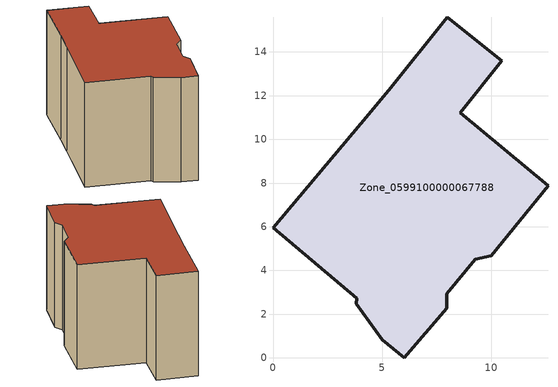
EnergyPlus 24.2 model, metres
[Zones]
Zone_0599100000067788
 floor ground (C_G): 7.95,2.26 6,0 5,0.83 3.81,2.47 3.83,2.74 0,5.95 4.01,10.71 5.29,12.25 7.97,15.59 10.46,13.59 8.58,11.22 12.59,7.88 9.98,4.67 9.26,4.52 7.96,2.93 z0
 wall outside (C_F): 8.58,11.22 10.46,13.59 7.97,15.59 5.29,12.25 4.01,10.71 0,5.95 3.83,2.74 3.81,2.47 5,0.83 6,0 7.95,2.26 7.96,2.93 9.26,4.52 9.98,4.67 12.59,7.88 8.58,11.22 z0:8.56
 roof outside (C_R): 3.81,2.47 5,0.83 6,0 7.95,2.26 7.96,2.93 9.26,4.52 9.98,4.67 12.59,7.88 8.58,11.22 10.46,13.59 7.97,15.59 5.29,12.25 4.01,10.71 0,5.95 3.83,2.74 z8.56
[BUILDING]
Pand.0599100000067788: North Axis=0; Terrain=City; Loads Convergence Tolerance Value=0.04; Temperature Convergence Tolerance Value=0.4; Solar Distribution=FullExterior; Maximum Number of Warmup Days=25; Minimum Number of Warmup Days=1
[Site:Location]
Rotterdam.The.Hague.AP_ZH_NLD Design_Conditions: Latitude=51.96; Longitude=4.45; Time Zone=1; Elevation=-4.5
[SITE:GROUNDTEMPERATURE:BUILDINGSURFACE]
18, 18, 18, 18, 18, 18, 18, 18, 18, 18, 18, 18
[MATERIAL] Thermal Absorptance=0.9; Solar Absorptance=0.7; Visible Absorptance=0.7
Name | Roughness | Thickness | Conductivity | Density | Specific Heat
G.TC.1946 | MediumSmooth | 0.15 | 1 | 540 | 1210
F.TC.1946 | Rough | 0.3 | 0.857143 | 1920 | 840
R.TC.1946 | MediumRough | 0.2 | 0.909091 | 1500 | 1000
[CONSTRUCTION]
C_G: G.TC.1946
C_F: F.TC.1946
C_R: R.TC.1946
[ZONE]
Zone_0599100000067788: Type=1; Multiplier=1; Ceiling Height=Autocalculate; Volume=Autocalculate; Floor Area=autocalculate; Part of Total Floor Area=Yes
[ZONEINFILTRATION:DESIGNFLOWRATE]
Infil_Zone_0599100000067788: Zone or ZoneList or Space or SpaceList=Zone_0599100000067788; Schedule=AlwaysOn; Design Flow Rate Calculation Method=Flow/Area; Flow Rate per Floor Area=0.003; Constant Term Coefficient=1; Temperature Term Coefficient=0; Velocity Term Coefficient=0; Velocity Squared Term Coefficient=0
[HVACTEMPLATE:ZONE:IDEALLOADSAIRSYSTEM]
Zone_0599100000067788: Maximum Heating Supply Air Temperature=50; Minimum Cooling Supply Air Temperature=13; Maximum Heating Supply Air Humidity Ratio=0.0156; Minimum Cooling Supply Air Humidity Ratio=0.0077; Heating Limit=NoLimit; Cooling Limit=NoLimit; Dehumidification Control Type=ConstantSensibleHeatRatio; Cooling Sensible Heat Ratio=0.7; Dehumidification Setpoint=60; Humidification Control Type=None; Humidification Setpoint=30; Outdoor Air Method=None; Outdoor Air Flow Rate per Person=0.00944; Outdoor Air Flow Rate per Zone Floor Area=0; Outdoor Air Flow Rate per Zone=0; Demand Controlled Ventilation Type=None; Outdoor Air Economizer Type=NoEconomizer; Heat Recovery Type=None; Sensible Heat Recovery Effectiveness=0.7; Latent Heat Recovery Effectiveness=0.65
[ZONECONTROL:THERMOSTAT]
ThermostatControl_Zone_0599100000067788: Zone or ZoneList=Zone_0599100000067788; Control Type Schedule=DualSetpointControlType; Control 1=Thermostat_Zone_0599100000067788; Temperature Difference Between Cutout And Setpoint=0
[THERMOSTATSETPOINT:DUALSETPOINT]
Thermostat_Zone_0599100000067788: Heating Setpoint Temperature Schedule=HeatingSetpoint_Zone_0599100000067788; Cooling Setpoint Temperature Schedule=CoolingSetpoint_Zone_0599100000067788
[SCHEDULE:COMPACT]
HeatingSetpoint_Zone_0599100000067788: Through: 12/31, For: AllDays, Until: 24:00, 21
CoolingSetpoint_Zone_0599100000067788: Through: 12/31, For: AllDays, Until: 24:00, 24
DualSetpointControlType: Through: 12/31, For: AllDays, Until: 24:00, 4
AlwaysOn: Through: 12/31, For: AllDays, Until: 24:00, 1
